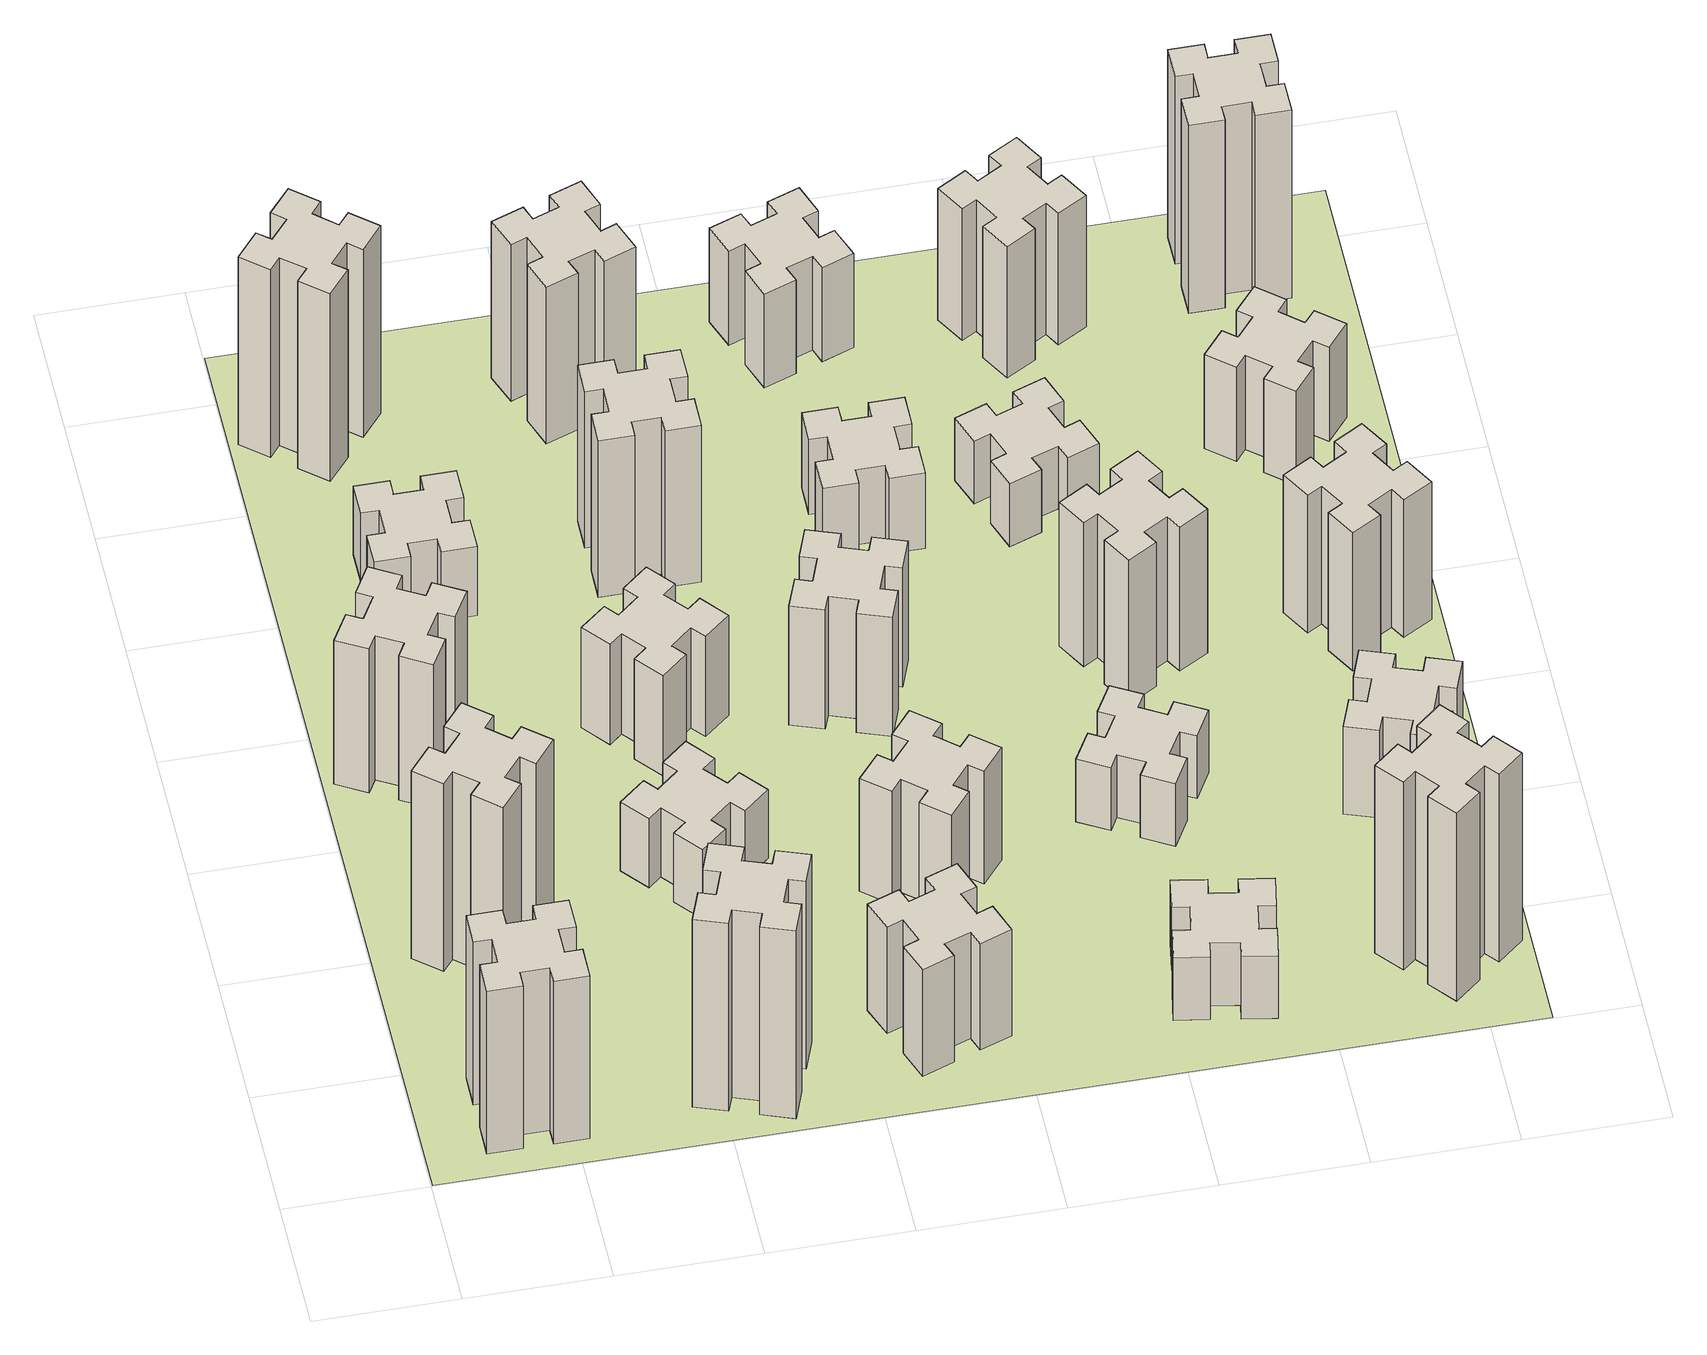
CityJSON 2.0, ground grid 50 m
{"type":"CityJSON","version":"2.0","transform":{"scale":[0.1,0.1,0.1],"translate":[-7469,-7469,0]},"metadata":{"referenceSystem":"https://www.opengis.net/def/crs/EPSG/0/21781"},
"CityObjects":{
"building1":{"type":"Building","attributes":{"class":"1000","function":"1000","usage":"1000","yearOfConstruction":2016,"roofType":"1000","measuredHeight":78,"storeysAboveGround":30,"storeysBelowGround":0},"geometry":[{"type":"Solid","lod":"1","boundaries":[[[[0,1,2,3,4,5,6,7,8,9,10,11,12,13,14,15,16,17,18,19]],[[17,16,20,21]],[[16,15,22,20]],[[15,14,23,22]],[[14,13,24,23]],[[13,12,25,24]],[[12,11,26,25]],[[11,10,27,26]],[[10,9,28,27]],[[9,8,29,28]],[[8,7,30,29]],[[7,6,31,30]],[[6,5,32,31]],[[5,4,33,32]],[[4,3,34,33]],[[3,2,35,34]],[[2,1,36,35]],[[1,0,37,36]],[[0,19,38,37]],[[19,18,39,38]],[[18,17,21,39]],[[24,25,26,27,28,29,30,31,32,33,34,35,36,37,38,39,21,20,22,23]]]]}]},
"building2":{"type":"Building","attributes":{"class":"1000","function":"1000","usage":"1000","yearOfConstruction":2016,"roofType":"1000","measuredHeight":90,"storeysAboveGround":30,"storeysBelowGround":0},"geometry":[{"type":"Solid","lod":"1","boundaries":[[[[40,41,42,43,44,45,46,47,48,49,50,51,52,53,54,55,56,57,58,59]],[[57,56,60,61]],[[56,55,62,60]],[[55,54,63,62]],[[54,53,64,63]],[[53,52,65,64]],[[52,51,66,65]],[[51,50,67,66]],[[50,49,68,67]],[[49,48,69,68]],[[48,47,70,69]],[[47,46,71,70]],[[46,45,72,71]],[[45,44,73,72]],[[44,43,74,73]],[[43,42,75,74]],[[42,41,76,75]],[[41,40,77,76]],[[40,59,78,77]],[[59,58,79,78]],[[58,57,61,79]],[[64,65,66,67,68,69,70,71,72,73,74,75,76,77,78,79,61,60,62,63]]]]}]},
"building3":{"type":"Building","attributes":{"class":"1000","function":"1000","usage":"1000","yearOfConstruction":2016,"roofType":"1000","measuredHeight":69,"storeysAboveGround":30,"storeysBelowGround":0},"geometry":[{"type":"Solid","lod":"1","boundaries":[[[[80,81,82,83,84,85,86,87,88,89,90,91,92,93,94,95,96,97,98,99]],[[97,96,100,101]],[[96,95,102,100]],[[95,94,103,102]],[[94,93,104,103]],[[93,92,105,104]],[[92,91,106,105]],[[91,90,107,106]],[[90,89,108,107]],[[89,88,109,108]],[[88,87,110,109]],[[87,86,111,110]],[[86,85,112,111]],[[85,84,113,112]],[[84,83,114,113]],[[83,82,115,114]],[[82,81,116,115]],[[81,80,117,116]],[[80,99,118,117]],[[99,98,119,118]],[[98,97,101,119]],[[104,105,106,107,108,109,110,111,112,113,114,115,116,117,118,119,101,100,102,103]]]]}]},
"building4":{"type":"Building","attributes":{"class":"1000","function":"1000","usage":"1000","yearOfConstruction":2016,"roofType":"1000","measuredHeight":90,"storeysAboveGround":30,"storeysBelowGround":0},"geometry":[{"type":"Solid","lod":"1","boundaries":[[[[120,121,122,123,124,125,126,127,128,129,130,131,132,133,134,135,136,137,138,139]],[[137,136,140,141]],[[136,135,142,140]],[[135,134,143,142]],[[134,133,144,143]],[[133,132,145,144]],[[132,131,146,145]],[[131,130,147,146]],[[130,129,148,147]],[[129,128,149,148]],[[128,127,150,149]],[[127,126,151,150]],[[126,125,152,151]],[[125,124,153,152]],[[124,123,154,153]],[[123,122,155,154]],[[122,121,156,155]],[[121,120,157,156]],[[120,139,158,157]],[[139,138,159,158]],[[138,137,141,159]],[[144,145,146,147,148,149,150,151,152,153,154,155,156,157,158,159,141,140,142,143]]]]}]},
"building5":{"type":"Building","attributes":{"class":"1000","function":"1000","usage":"1000","yearOfConstruction":2016,"roofType":"1000","measuredHeight":33,"storeysAboveGround":30,"storeysBelowGround":0},"geometry":[{"type":"Solid","lod":"1","boundaries":[[[[160,161,162,163,164,165,166,167,168,169,170,171,172,173,174,175,176,177,178,179]],[[177,176,180,181]],[[176,175,182,180]],[[175,174,183,182]],[[174,173,184,183]],[[173,172,185,184]],[[172,171,186,185]],[[171,170,187,186]],[[170,169,188,187]],[[169,168,189,188]],[[168,167,190,189]],[[167,166,191,190]],[[166,165,192,191]],[[165,164,193,192]],[[164,163,194,193]],[[163,162,195,194]],[[162,161,196,195]],[[161,160,197,196]],[[160,179,198,197]],[[179,178,199,198]],[[178,177,181,199]],[[184,185,186,187,188,189,190,191,192,193,194,195,196,197,198,199,181,180,182,183]]]]}]},
"building6":{"type":"Building","attributes":{"class":"1000","function":"1000","usage":"1000","yearOfConstruction":2016,"roofType":"1000","measuredHeight":90,"storeysAboveGround":30,"storeysBelowGround":0},"geometry":[{"type":"Solid","lod":"1","boundaries":[[[[200,201,202,203,204,205,206,207,208,209,210,211,212,213,214,215,216,217,218,219]],[[217,216,220,221]],[[216,215,222,220]],[[215,214,223,222]],[[214,213,224,223]],[[213,212,225,224]],[[212,211,226,225]],[[211,210,227,226]],[[210,209,228,227]],[[209,208,229,228]],[[208,207,230,229]],[[207,206,231,230]],[[206,205,232,231]],[[205,204,233,232]],[[204,203,234,233]],[[203,202,235,234]],[[202,201,236,235]],[[201,200,237,236]],[[200,219,238,237]],[[219,218,239,238]],[[218,217,221,239]],[[224,225,226,227,228,229,230,231,232,233,234,235,236,237,238,239,221,220,222,223]]]]}]},
"building7":{"type":"Building","attributes":{"class":"1000","function":"1000","usage":"1000","yearOfConstruction":2016,"roofType":"1000","measuredHeight":33,"storeysAboveGround":30,"storeysBelowGround":0},"geometry":[{"type":"Solid","lod":"1","boundaries":[[[[240,241,242,243,244,245,246,247,248,249,250,251,252,253,254,255,256,257,258,259]],[[257,256,260,261]],[[256,255,262,260]],[[255,254,263,262]],[[254,253,264,263]],[[253,252,265,264]],[[252,251,266,265]],[[251,250,267,266]],[[250,249,268,267]],[[249,248,269,268]],[[248,247,270,269]],[[247,246,271,270]],[[246,245,272,271]],[[245,244,273,272]],[[244,243,274,273]],[[243,242,275,274]],[[242,241,276,275]],[[241,240,277,276]],[[240,259,278,277]],[[259,258,279,278]],[[258,257,261,279]],[[264,265,266,267,268,269,270,271,272,273,274,275,276,277,278,279,261,260,262,263]]]]}]},
"building8":{"type":"Building","attributes":{"class":"1000","function":"1000","usage":"1000","yearOfConstruction":2016,"roofType":"1000","measuredHeight":48,"storeysAboveGround":30,"storeysBelowGround":0},"geometry":[{"type":"Solid","lod":"1","boundaries":[[[[280,281,282,283,284,285,286,287,288,289,290,291,292,293,294,295,296,297,298,299]],[[297,296,300,301]],[[296,295,302,300]],[[295,294,303,302]],[[294,293,304,303]],[[293,292,305,304]],[[292,291,306,305]],[[291,290,307,306]],[[290,289,308,307]],[[289,288,309,308]],[[288,287,310,309]],[[287,286,311,310]],[[286,285,312,311]],[[285,284,313,312]],[[284,283,314,313]],[[283,282,315,314]],[[282,281,316,315]],[[281,280,317,316]],[[280,299,318,317]],[[299,298,319,318]],[[298,297,301,319]],[[304,305,306,307,308,309,310,311,312,313,314,315,316,317,318,319,301,300,302,303]]]]}]},
"building9":{"type":"Building","attributes":{"class":"1000","function":"1000","usage":"1000","yearOfConstruction":2016,"roofType":"1000","measuredHeight":51,"storeysAboveGround":30,"storeysBelowGround":0},"geometry":[{"type":"Solid","lod":"1","boundaries":[[[[320,321,322,323,324,325,326,327,328,329,330,331,332,333,334,335,336,337,338,339]],[[337,336,340,341]],[[336,335,342,340]],[[335,334,343,342]],[[334,333,344,343]],[[333,332,345,344]],[[332,331,346,345]],[[331,330,347,346]],[[330,329,348,347]],[[329,328,349,348]],[[328,327,350,349]],[[327,326,351,350]],[[326,325,352,351]],[[325,324,353,352]],[[324,323,354,353]],[[323,322,355,354]],[[322,321,356,355]],[[321,320,357,356]],[[320,339,358,357]],[[339,338,359,358]],[[338,337,341,359]],[[344,345,346,347,348,349,350,351,352,353,354,355,356,357,358,359,341,340,342,343]]]]}]},
"building10":{"type":"Building","attributes":{"class":"1000","function":"1000","usage":"1000","yearOfConstruction":2016,"roofType":"1000","measuredHeight":75,"storeysAboveGround":30,"storeysBelowGround":0},"geometry":[{"type":"Solid","lod":"1","boundaries":[[[[360,361,362,363,364,365,366,367,368,369,370,371,372,373,374,375,376,377,378,379]],[[377,376,380,381]],[[376,375,382,380]],[[375,374,383,382]],[[374,373,384,383]],[[373,372,385,384]],[[372,371,386,385]],[[371,370,387,386]],[[370,369,388,387]],[[369,368,389,388]],[[368,367,390,389]],[[367,366,391,390]],[[366,365,392,391]],[[365,364,393,392]],[[364,363,394,393]],[[363,362,395,394]],[[362,361,396,395]],[[361,360,397,396]],[[360,379,398,397]],[[379,378,399,398]],[[378,377,381,399]],[[384,385,386,387,388,389,390,391,392,393,394,395,396,397,398,399,381,380,382,383]]]]}]},
"building11":{"type":"Building","attributes":{"class":"1000","function":"1000","usage":"1000","yearOfConstruction":2016,"roofType":"1000","measuredHeight":75,"storeysAboveGround":30,"storeysBelowGround":0},"geometry":[{"type":"Solid","lod":"1","boundaries":[[[[400,401,402,403,404,405,406,407,408,409,410,411,412,413,414,415,416,417,418,419]],[[417,416,420,421]],[[416,415,422,420]],[[415,414,423,422]],[[414,413,424,423]],[[413,412,425,424]],[[412,411,426,425]],[[411,410,427,426]],[[410,409,428,427]],[[409,408,429,428]],[[408,407,430,429]],[[407,406,431,430]],[[406,405,432,431]],[[405,404,433,432]],[[404,403,434,433]],[[403,402,435,434]],[[402,401,436,435]],[[401,400,437,436]],[[400,419,438,437]],[[419,418,439,438]],[[418,417,421,439]],[[424,425,426,427,428,429,430,431,432,433,434,435,436,437,438,439,421,420,422,423]]]]}]},
"building12":{"type":"Building","attributes":{"class":"1000","function":"1000","usage":"1000","yearOfConstruction":2016,"roofType":"1000","measuredHeight":54,"storeysAboveGround":30,"storeysBelowGround":0},"geometry":[{"type":"Solid","lod":"1","boundaries":[[[[440,441,442,443,444,445,446,447,448,449,450,451,452,453,454,455,456,457,458,459]],[[457,456,460,461]],[[456,455,462,460]],[[455,454,463,462]],[[454,453,464,463]],[[453,452,465,464]],[[452,451,466,465]],[[451,450,467,466]],[[450,449,468,467]],[[449,448,469,468]],[[448,447,470,469]],[[447,446,471,470]],[[446,445,472,471]],[[445,444,473,472]],[[444,443,474,473]],[[443,442,475,474]],[[442,441,476,475]],[[441,440,477,476]],[[440,459,478,477]],[[459,458,479,478]],[[458,457,461,479]],[[464,465,466,467,468,469,470,471,472,473,474,475,476,477,478,479,461,460,462,463]]]]}]},
"building13":{"type":"Building","attributes":{"class":"1000","function":"1000","usage":"1000","yearOfConstruction":2016,"roofType":"1000","measuredHeight":57,"storeysAboveGround":30,"storeysBelowGround":0},"geometry":[{"type":"Solid","lod":"1","boundaries":[[[[480,481,482,483,484,485,486,487,488,489,490,491,492,493,494,495,496,497,498,499]],[[497,496,500,501]],[[496,495,502,500]],[[495,494,503,502]],[[494,493,504,503]],[[493,492,505,504]],[[492,491,506,505]],[[491,490,507,506]],[[490,489,508,507]],[[489,488,509,508]],[[488,487,510,509]],[[487,486,511,510]],[[486,485,512,511]],[[485,484,513,512]],[[484,483,514,513]],[[483,482,515,514]],[[482,481,516,515]],[[481,480,517,516]],[[480,499,518,517]],[[499,498,519,518]],[[498,497,501,519]],[[504,505,506,507,508,509,510,511,512,513,514,515,516,517,518,519,501,500,502,503]]]]}]},
"building14":{"type":"Building","attributes":{"class":"1000","function":"1000","usage":"1000","yearOfConstruction":2016,"roofType":"1000","measuredHeight":36,"storeysAboveGround":30,"storeysBelowGround":0},"geometry":[{"type":"Solid","lod":"1","boundaries":[[[[520,521,522,523,524,525,526,527,528,529,530,531,532,533,534,535,536,537,538,539]],[[537,536,540,541]],[[536,535,542,540]],[[535,534,543,542]],[[534,533,544,543]],[[533,532,545,544]],[[532,531,546,545]],[[531,530,547,546]],[[530,529,548,547]],[[529,528,549,548]],[[528,527,550,549]],[[527,526,551,550]],[[526,525,552,551]],[[525,524,553,552]],[[524,523,554,553]],[[523,522,555,554]],[[522,521,556,555]],[[521,520,557,556]],[[520,539,558,557]],[[539,538,559,558]],[[538,537,541,559]],[[544,545,546,547,548,549,550,551,552,553,554,555,556,557,558,559,541,540,542,543]]]]}]},
"building15":{"type":"Building","attributes":{"class":"1000","function":"1000","usage":"1000","yearOfConstruction":2016,"roofType":"1000","measuredHeight":30,"storeysAboveGround":30,"storeysBelowGround":0},"geometry":[{"type":"Solid","lod":"1","boundaries":[[[[560,561,562,563,564,565,566,567,568,569,570,571,572,573,574,575,576,577,578,579]],[[577,576,580,581]],[[576,575,582,580]],[[575,574,583,582]],[[574,573,584,583]],[[573,572,585,584]],[[572,571,586,585]],[[571,570,587,586]],[[570,569,588,587]],[[569,568,589,588]],[[568,567,590,589]],[[567,566,591,590]],[[566,565,592,591]],[[565,564,593,592]],[[564,563,594,593]],[[563,562,595,594]],[[562,561,596,595]],[[561,560,597,596]],[[560,579,598,597]],[[579,578,599,598]],[[578,577,581,599]],[[584,585,586,587,588,589,590,591,592,593,594,595,596,597,598,599,581,580,582,583]]]]}]},
"building16":{"type":"Building","attributes":{"class":"1000","function":"1000","usage":"1000","yearOfConstruction":2016,"roofType":"1000","measuredHeight":45,"storeysAboveGround":30,"storeysBelowGround":0},"geometry":[{"type":"Solid","lod":"1","boundaries":[[[[600,601,602,603,604,605,606,607,608,609,610,611,612,613,614,615,616,617,618,619]],[[617,616,620,621]],[[616,615,622,620]],[[615,614,623,622]],[[614,613,624,623]],[[613,612,625,624]],[[612,611,626,625]],[[611,610,627,626]],[[610,609,628,627]],[[609,608,629,628]],[[608,607,630,629]],[[607,606,631,630]],[[606,605,632,631]],[[605,604,633,632]],[[604,603,634,633]],[[603,602,635,634]],[[602,601,636,635]],[[601,600,637,636]],[[600,619,638,637]],[[619,618,639,638]],[[618,617,621,639]],[[624,625,626,627,628,629,630,631,632,633,634,635,636,637,638,639,621,620,622,623]]]]}]},
"building17":{"type":"Building","attributes":{"class":"1000","function":"1000","usage":"1000","yearOfConstruction":2016,"roofType":"1000","measuredHeight":30,"storeysAboveGround":30,"storeysBelowGround":0},"geometry":[{"type":"Solid","lod":"1","boundaries":[[[[640,641,642,643,644,645,646,647,648,649,650,651,652,653,654,655,656,657,658,659]],[[657,656,660,661]],[[656,655,662,660]],[[655,654,663,662]],[[654,653,664,663]],[[653,652,665,664]],[[652,651,666,665]],[[651,650,667,666]],[[650,649,668,667]],[[649,648,669,668]],[[648,647,670,669]],[[647,646,671,670]],[[646,645,672,671]],[[645,644,673,672]],[[644,643,674,673]],[[643,642,675,674]],[[642,641,676,675]],[[641,640,677,676]],[[640,659,678,677]],[[659,658,679,678]],[[658,657,661,679]],[[664,665,666,667,668,669,670,671,672,673,674,675,676,677,678,679,661,660,662,663]]]]}]},
"building18":{"type":"Building","attributes":{"class":"1000","function":"1000","usage":"1000","yearOfConstruction":2016,"roofType":"1000","measuredHeight":69,"storeysAboveGround":30,"storeysBelowGround":0},"geometry":[{"type":"Solid","lod":"1","boundaries":[[[[680,681,682,683,684,685,686,687,688,689,690,691,692,693,694,695,696,697,698,699]],[[697,696,700,701]],[[696,695,702,700]],[[695,694,703,702]],[[694,693,704,703]],[[693,692,705,704]],[[692,691,706,705]],[[691,690,707,706]],[[690,689,708,707]],[[689,688,709,708]],[[688,687,710,709]],[[687,686,711,710]],[[686,685,712,711]],[[685,684,713,712]],[[684,683,714,713]],[[683,682,715,714]],[[682,681,716,715]],[[681,680,717,716]],[[680,699,718,717]],[[699,698,719,718]],[[698,697,701,719]],[[704,705,706,707,708,709,710,711,712,713,714,715,716,717,718,719,701,700,702,703]]]]}]},
"building19":{"type":"Building","attributes":{"class":"1000","function":"1000","usage":"1000","yearOfConstruction":2016,"roofType":"1000","measuredHeight":30,"storeysAboveGround":30,"storeysBelowGround":0},"geometry":[{"type":"Solid","lod":"1","boundaries":[[[[720,721,722,723,724,725,726,727,728,729,730,731,732,733,734,735,736,737,738,739]],[[737,736,740,741]],[[736,735,742,740]],[[735,734,743,742]],[[734,733,744,743]],[[733,732,745,744]],[[732,731,746,745]],[[731,730,747,746]],[[730,729,748,747]],[[729,728,749,748]],[[728,727,750,749]],[[727,726,751,750]],[[726,725,752,751]],[[725,724,753,752]],[[724,723,754,753]],[[723,722,755,754]],[[722,721,756,755]],[[721,720,757,756]],[[720,739,758,757]],[[739,738,759,758]],[[738,737,741,759]],[[744,745,746,747,748,749,750,751,752,753,754,755,756,757,758,759,741,740,742,743]]]]}]},
"building20":{"type":"Building","attributes":{"class":"1000","function":"1000","usage":"1000","yearOfConstruction":2016,"roofType":"1000","measuredHeight":90,"storeysAboveGround":30,"storeysBelowGround":0},"geometry":[{"type":"Solid","lod":"1","boundaries":[[[[760,761,762,763,764,765,766,767,768,769,770,771,772,773,774,775,776,777,778,779]],[[777,776,780,781]],[[776,775,782,780]],[[775,774,783,782]],[[774,773,784,783]],[[773,772,785,784]],[[772,771,786,785]],[[771,770,787,786]],[[770,769,788,787]],[[769,768,789,788]],[[768,767,790,789]],[[767,766,791,790]],[[766,765,792,791]],[[765,764,793,792]],[[764,763,794,793]],[[763,762,795,794]],[[762,761,796,795]],[[761,760,797,796]],[[760,779,798,797]],[[779,778,799,798]],[[778,777,781,799]],[[784,785,786,787,788,789,790,791,792,793,794,795,796,797,798,799,781,780,782,783]]]]}]},
"building21":{"type":"Building","attributes":{"class":"1000","function":"1000","usage":"1000","yearOfConstruction":2016,"roofType":"1000","measuredHeight":63,"storeysAboveGround":30,"storeysBelowGround":0},"geometry":[{"type":"Solid","lod":"1","boundaries":[[[[800,801,802,803,804,805,806,807,808,809,810,811,812,813,814,815,816,817,818,819]],[[817,816,820,821]],[[816,815,822,820]],[[815,814,823,822]],[[814,813,824,823]],[[813,812,825,824]],[[812,811,826,825]],[[811,810,827,826]],[[810,809,828,827]],[[809,808,829,828]],[[808,807,830,829]],[[807,806,831,830]],[[806,805,832,831]],[[805,804,833,832]],[[804,803,834,833]],[[803,802,835,834]],[[802,801,836,835]],[[801,800,837,836]],[[800,819,838,837]],[[819,818,839,838]],[[818,817,821,839]],[[824,825,826,827,828,829,830,831,832,833,834,835,836,837,838,839,821,820,822,823]]]]}]},
"building22":{"type":"Building","attributes":{"class":"1000","function":"1000","usage":"1000","yearOfConstruction":2016,"roofType":"1000","measuredHeight":42,"storeysAboveGround":30,"storeysBelowGround":0},"geometry":[{"type":"Solid","lod":"1","boundaries":[[[[840,841,842,843,844,845,846,847,848,849,850,851,852,853,854,855,856,857,858,859]],[[857,856,860,861]],[[856,855,862,860]],[[855,854,863,862]],[[854,853,864,863]],[[853,852,865,864]],[[852,851,866,865]],[[851,850,867,866]],[[850,849,868,867]],[[849,848,869,868]],[[848,847,870,869]],[[847,846,871,870]],[[846,845,872,871]],[[845,844,873,872]],[[844,843,874,873]],[[843,842,875,874]],[[842,841,876,875]],[[841,840,877,876]],[[840,859,878,877]],[[859,858,879,878]],[[858,857,861,879]],[[864,865,866,867,868,869,870,871,872,873,874,875,876,877,878,879,861,860,862,863]]]]}]},
"building23":{"type":"Building","attributes":{"class":"1000","function":"1000","usage":"1000","yearOfConstruction":2016,"roofType":"1000","measuredHeight":66,"storeysAboveGround":30,"storeysBelowGround":0},"geometry":[{"type":"Solid","lod":"1","boundaries":[[[[880,881,882,883,884,885,886,887,888,889,890,891,892,893,894,895,896,897,898,899]],[[897,896,900,901]],[[896,895,902,900]],[[895,894,903,902]],[[894,893,904,903]],[[893,892,905,904]],[[892,891,906,905]],[[891,890,907,906]],[[890,889,908,907]],[[889,888,909,908]],[[888,887,910,909]],[[887,886,911,910]],[[886,885,912,911]],[[885,884,913,912]],[[884,883,914,913]],[[883,882,915,914]],[[882,881,916,915]],[[881,880,917,916]],[[880,899,918,917]],[[899,898,919,918]],[[898,897,901,919]],[[904,905,906,907,908,909,910,911,912,913,914,915,916,917,918,919,901,900,902,903]]]]}]},
"building24":{"type":"Building","attributes":{"class":"1000","function":"1000","usage":"1000","yearOfConstruction":2016,"roofType":"1000","measuredHeight":45,"storeysAboveGround":30,"storeysBelowGround":0},"geometry":[{"type":"Solid","lod":"1","boundaries":[[[[920,921,922,923,924,925,926,927,928,929,930,931,932,933,934,935,936,937,938,939]],[[937,936,940,941]],[[936,935,942,940]],[[935,934,943,942]],[[934,933,944,943]],[[933,932,945,944]],[[932,931,946,945]],[[931,930,947,946]],[[930,929,948,947]],[[929,928,949,948]],[[928,927,950,949]],[[927,926,951,950]],[[926,925,952,951]],[[925,924,953,952]],[[924,923,954,953]],[[923,922,955,954]],[[922,921,956,955]],[[921,920,957,956]],[[920,939,958,957]],[[939,938,959,958]],[[938,937,941,959]],[[944,945,946,947,948,949,950,951,952,953,954,955,956,957,958,959,941,940,942,943]]]]}]},
"building25":{"type":"Building","attributes":{"class":"1000","function":"1000","usage":"1000","yearOfConstruction":2016,"roofType":"1000","measuredHeight":90,"storeysAboveGround":30,"storeysBelowGround":0},"geometry":[{"type":"Solid","lod":"1","boundaries":[[[[960,961,962,963,964,965,966,967,968,969,970,971,972,973,974,975,976,977,978,979]],[[977,976,980,981]],[[976,975,982,980]],[[975,974,983,982]],[[974,973,984,983]],[[973,972,985,984]],[[972,971,986,985]],[[971,970,987,986]],[[970,969,988,987]],[[969,968,989,988]],[[968,967,990,989]],[[967,966,991,990]],[[966,965,992,991]],[[965,964,993,992]],[[964,963,994,993]],[[963,962,995,994]],[[962,961,996,995]],[[961,960,997,996]],[[960,979,998,997]],[[979,978,999,998]],[[978,977,981,999]],[[984,985,986,987,988,989,990,991,992,993,994,995,996,997,998,999,981,980,982,983]]]]}]},
"landuse1":{"type":"LandUse","attributes":{"name":"plot1","function":"1010"},"geometry":[{"type":"MultiSurface","lod":"1","boundaries":[[[1000,1001,1002,1003]]]}]}
},
"vertices":[
[265,325,0],[265,225,0],[205,225,0],[205,105,0],[325,105,0],[325,165,0],[425,165,0],[425,105,0],[545,105,0],[545,225,0],[485,225,0],[485,325,0],[545,325,0],[545,445,0],[425,445,0],[425,385,0],[325,385,0],[325,445,0],[205,445,0],[205,325,0],[325,385,780],[325,445,780],[425,385,780],[425,445,780],[545,445,780],[545,325,780],[485,325,780],[485,225,780],[545,225,780],[545,105,780],[425,105,780],[425,165,780],[325,165,780],[325,105,780],[205,105,780],[205,225,780],[265,225,780],[265,325,780],[205,325,780],[205,445,780],
[484,1067,0],[408,1132,0],[446,1178,0],[354,1255,0],[277,1163,0],[323,1124,0],[259,1048,0],[213,1086,0],[136,994,0],[228,917,0],[266,963,0],[343,899,0],[304,853,0],[396,776,0],[473,868,0],[427,906,0],[492,983,0],[538,944,0],[615,1036,0],[523,1113,0],[492,983,900],[538,944,900],[427,906,900],[473,868,900],[396,776,900],[304,853,900],[343,899,900],[266,963,900],[228,917,900],[136,994,900],[213,1086,900],[259,1048,900],[323,1124,900],[277,1163,900],[354,1255,900],[446,1178,900],[408,1132,900],[484,1067,900],[523,1113,900],[615,1036,900],
[374,1926,0],[287,1976,0],[317,2028,0],[213,2088,0],[153,1984,0],[205,1954,0],[155,1867,0],[103,1897,0],[43,1793,0],[147,1733,0],[177,1785,0],[264,1735,0],[234,1683,0],[338,1623,0],[398,1727,0],[346,1757,0],[396,1844,0],[448,1814,0],[508,1918,0],[404,1978,0],[396,1844,690],[448,1814,690],[346,1757,690],[398,1727,690],[338,1623,690],[234,1683,690],[264,1735,690],[177,1785,690],[147,1733,690],[43,1793,690],[103,1897,690],[155,1867,690],[205,1954,690],[153,1984,690],[213,2088,690],[317,2028,690],[287,1976,690],[374,1926,690],[404,1978,690],[508,1918,690],
[1029,360,0],[995,266,0],[939,287,0],[897,174,0],[1010,133,0],[1031,189,0],[1125,155,0],[1104,99,0],[1217,57,0],[1258,170,0],[1202,191,0],[1236,285,0],[1292,264,0],[1333,377,0],[1220,418,0],[1200,362,0],[1106,396,0],[1127,452,0],[1014,493,0],[973,380,0],[1106,396,900],[1127,452,900],[1200,362,900],[1220,418,900],[1333,377,900],[1292,264,900],[1236,285,900],[1202,191,900],[1258,170,900],[1217,57,900],[1104,99,900],[1125,155,900],[1031,189,900],[1010,133,900],[897,174,900],[939,287,900],[995,266,900],[1029,360,900],[973,380,900],[1014,493,900],
[425,2485,0],[525,2485,0],[525,2425,0],[645,2425,0],[645,2545,0],[585,2545,0],[585,2645,0],[645,2645,0],[645,2765,0],[525,2765,0],[525,2705,0],[425,2705,0],[425,2765,0],[305,2765,0],[305,2645,0],[365,2645,0],[365,2545,0],[305,2545,0],[305,2425,0],[425,2425,0],[365,2545,330],[305,2545,330],[365,2645,330],[305,2645,330],[305,2765,330],[425,2765,330],[425,2705,330],[525,2705,330],[525,2765,330],[645,2765,330],[645,2645,330],[585,2645,330],[585,2545,330],[645,2545,330],[645,2425,330],[525,2425,330],[525,2485,330],[425,2485,330],[425,2425,330],[305,2425,330],
[384,3387,0],[308,3452,0],[346,3498,0],[254,3575,0],[177,3483,0],[223,3444,0],[159,3368,0],[113,3406,0],[36,3314,0],[128,3237,0],[166,3283,0],[243,3219,0],[204,3173,0],[296,3096,0],[373,3188,0],[327,3226,0],[392,3303,0],[438,3264,0],[515,3356,0],[423,3433,0],[392,3303,900],[438,3264,900],[327,3226,900],[373,3188,900],[296,3096,900],[204,3173,900],[243,3219,900],[166,3283,900],[128,3237,900],[36,3314,900],[113,3406,900],[159,3368,900],[223,3444,900],[177,3483,900],[254,3575,900],[346,3498,900],[308,3452,900],[384,3387,900],[423,3433,900],[515,3356,900],
[1083,1332,0],[1006,1267,0],[968,1313,0],[876,1236,0],[953,1144,0],[999,1183,0],[1063,1106,0],[1017,1068,0],[1094,976,0],[1186,1053,0],[1148,1099,0],[1224,1163,0],[1263,1117,0],[1355,1194,0],[1278,1286,0],[1232,1248,0],[1167,1324,0],[1213,1363,0],[1136,1455,0],[1044,1378,0],[1167,1324,330],[1213,1363,330],[1232,1248,330],[1278,1286,330],[1355,1194,330],[1263,1117,330],[1224,1163,330],[1148,1099,330],[1186,1053,330],[1094,976,330],[1017,1068,330],[1063,1106,330],[999,1183,330],[953,1144,330],[876,1236,330],[968,1313,330],[1006,1267,330],[1083,1332,330],[1044,1378,330],[1136,1455,330],
[1083,1972,0],[1006,1907,0],[968,1953,0],[876,1876,0],[953,1784,0],[999,1823,0],[1063,1746,0],[1017,1708,0],[1094,1616,0],[1186,1693,0],[1148,1739,0],[1224,1803,0],[1263,1757,0],[1355,1834,0],[1278,1926,0],[1232,1888,0],[1167,1964,0],[1213,2003,0],[1136,2095,0],[1044,2018,0],[1167,1964,480],[1213,2003,480],[1232,1888,480],[1278,1926,480],[1355,1834,480],[1263,1757,480],[1224,1803,480],[1148,1739,480],[1186,1693,480],[1094,1616,480],[1017,1708,480],[1063,1746,480],[999,1823,480],[953,1784,480],[876,1876,480],[968,1953,480],[1006,1907,480],[1083,1972,480],[1044,2018,480],[1136,2095,480],
[1765,496,0],[1671,462,0],[1650,518,0],[1537,477,0],[1579,364,0],[1635,385,0],[1669,291,0],[1613,270,0],[1654,157,0],[1767,199,0],[1746,255,0],[1840,289,0],[1860,233,0],[1973,274,0],[1932,387,0],[1876,366,0],[1842,460,0],[1898,480,0],[1857,593,0],[1744,552,0],[1842,460,510],[1898,480,510],[1876,366,510],[1932,387,510],[1973,274,510],[1860,233,510],[1840,289,510],[1746,255,510],[1767,199,510],[1654,157,510],[1613,270,510],[1669,291,510],[1635,385,510],[1579,364,510],[1537,477,510],[1650,518,510],[1671,462,510],[1765,496,510],[1744,552,510],[1857,593,510],
[1325,2545,0],[1325,2645,0],[1385,2645,0],[1385,2765,0],[1265,2765,0],[1265,2705,0],[1165,2705,0],[1165,2765,0],[1045,2765,0],[1045,2645,0],[1105,2645,0],[1105,2545,0],[1045,2545,0],[1045,2425,0],[1165,2425,0],[1165,2485,0],[1265,2485,0],[1265,2425,0],[1385,2425,0],[1385,2545,0],[1265,2485,750],[1265,2425,750],[1165,2485,750],[1165,2425,750],[1045,2425,750],[1045,2545,750],[1105,2545,750],[1105,2645,750],[1045,2645,750],[1045,2765,750],[1165,2765,750],[1165,2705,750],[1265,2705,750],[1265,2765,750],[1385,2765,750],[1385,2645,750],[1325,2645,750],[1325,2545,750],[1385,2545,750],[1385,2425,750],
[1125,3456,0],[1031,3422,0],[1010,3478,0],[897,3437,0],[939,3324,0],[995,3345,0],[1029,3251,0],[973,3230,0],[1014,3117,0],[1127,3159,0],[1106,3215,0],[1200,3249,0],[1220,3193,0],[1333,3234,0],[1292,3347,0],[1236,3326,0],[1202,3420,0],[1258,3440,0],[1217,3553,0],[1104,3512,0],[1202,3420,750],[1258,3440,750],[1236,3326,750],[1292,3347,750],[1333,3234,750],[1220,3193,750],[1200,3249,750],[1106,3215,750],[1127,3159,750],[1014,3117,750],[973,3230,750],[1029,3251,750],[995,3345,750],[939,3324,750],[897,3437,750],[1010,3478,750],[1031,3422,750],[1125,3456,750],[1104,3512,750],[1217,3553,750],
[1803,1124,0],[1739,1048,0],[1693,1086,0],[1616,994,0],[1708,917,0],[1746,963,0],[1823,899,0],[1784,853,0],[1876,776,0],[1953,868,0],[1907,906,0],[1972,983,0],[2018,944,0],[2095,1036,0],[2003,1113,0],[1964,1067,0],[1888,1132,0],[1926,1178,0],[1834,1255,0],[1757,1163,0],[1888,1132,540],[1926,1178,540],[1964,1067,540],[2003,1113,540],[2095,1036,540],[2018,944,540],[1972,983,540],[1907,906,540],[1953,868,540],[1876,776,540],[1784,853,540],[1823,899,540],[1746,963,540],[1708,917,540],[1616,994,540],[1693,1086,540],[1739,1048,540],[1803,1124,540],[1757,1163,540],[1834,1255,540],
[1842,1771,0],[1876,1865,0],[1932,1844,0],[1973,1957,0],[1860,1998,0],[1840,1942,0],[1746,1976,0],[1767,2032,0],[1654,2073,0],[1613,1960,0],[1669,1940,0],[1635,1846,0],[1579,1867,0],[1537,1754,0],[1650,1713,0],[1671,1769,0],[1765,1735,0],[1744,1679,0],[1857,1637,0],[1898,1750,0],[1765,1735,570],[1744,1679,570],[1671,1769,570],[1650,1713,570],[1537,1754,570],[1579,1867,570],[1635,1846,570],[1669,1940,570],[1613,1960,570],[1654,2073,570],[1767,2032,570],[1746,1976,570],[1840,1942,570],[1860,1998,570],[1973,1957,570],[1932,1844,570],[1876,1865,570],[1842,1771,570],[1898,1750,570],[1857,1637,570],
[1845,2645,0],[1845,2545,0],[1785,2545,0],[1785,2425,0],[1905,2425,0],[1905,2485,0],[2005,2485,0],[2005,2425,0],[2125,2425,0],[2125,2545,0],[2065,2545,0],[2065,2645,0],[2125,2645,0],[2125,2765,0],[2005,2765,0],[2005,2705,0],[1905,2705,0],[1905,2765,0],[1785,2765,0],[1785,2645,0],[1905,2705,360],[1905,2765,360],[2005,2705,360],[2005,2765,360],[2125,2765,360],[2125,2645,360],[2065,2645,360],[2065,2545,360],[2125,2545,360],[2125,2425,360],[2005,2425,360],[2005,2485,360],[1905,2485,360],[1905,2425,360],[1785,2425,360],[1785,2545,360],[1845,2545,360],[1845,2645,360],[1785,2645,360],[1785,2765,360],
[2596,444,0],[2578,345,0],[2519,356,0],[2498,237,0],[2617,217,0],[2627,276,0],[2725,258,0],[2715,199,0],[2833,178,0],[2854,297,0],[2795,307,0],[2812,405,0],[2871,395,0],[2892,513,0],[2774,534,0],[2764,475,0],[2665,492,0],[2676,551,0],[2557,572,0],[2537,454,0],[2665,492,300],[2676,551,300],[2764,475,300],[2774,534,300],[2892,513,300],[2871,395,300],[2812,405,300],[2795,307,300],[2854,297,300],[2833,178,300],[2715,199,300],[2725,258,300],[2627,276,300],[2617,217,300],[2498,237,300],[2519,356,300],[2578,345,300],[2596,444,300],[2537,454,300],[2557,572,300],
[1865,3556,0],[1771,3522,0],[1750,3578,0],[1637,3537,0],[1679,3424,0],[1735,3445,0],[1769,3351,0],[1713,3330,0],[1754,3217,0],[1867,3259,0],[1846,3315,0],[1940,3349,0],[1960,3293,0],[2073,3334,0],[2032,3447,0],[1976,3426,0],[1942,3520,0],[1998,3540,0],[1957,3653,0],[1844,3612,0],[1942,3520,450],[1998,3540,450],[1976,3426,450],[2032,3447,450],[2073,3334,450],[1960,3293,450],[1940,3349,450],[1846,3315,450],[1867,3259,450],[1754,3217,450],[1713,3330,450],[1769,3351,450],[1735,3445,450],[1679,3424,450],[1637,3537,450],[1750,3578,450],[1771,3522,450],[1865,3556,450],[1844,3612,450],[1957,3653,450],
[2525,1314,0],[2475,1227,0],[2423,1257,0],[2363,1153,0],[2467,1093,0],[2497,1145,0],[2584,1095,0],[2554,1043,0],[2658,983,0],[2718,1087,0],[2666,1117,0],[2716,1204,0],[2768,1174,0],[2828,1278,0],[2724,1338,0],[2694,1286,0],[2607,1336,0],[2637,1388,0],[2533,1448,0],[2473,1344,0],[2607,1336,300],[2637,1388,300],[2694,1286,300],[2724,1338,300],[2828,1278,300],[2768,1174,300],[2716,1204,300],[2666,1117,300],[2718,1087,300],[2658,983,300],[2554,1043,300],[2584,1095,300],[2497,1145,300],[2467,1093,300],[2363,1153,300],[2423,1257,300],[2475,1227,300],[2525,1314,300],[2473,1344,300],[2533,1448,300],
[2575,1844,0],[2625,1757,0],[2573,1727,0],[2633,1623,0],[2737,1683,0],[2707,1735,0],[2794,1785,0],[2824,1733,0],[2928,1793,0],[2868,1897,0],[2816,1867,0],[2766,1954,0],[2818,1984,0],[2758,2088,0],[2654,2028,0],[2684,1976,0],[2597,1926,0],[2567,1978,0],[2463,1918,0],[2523,1814,0],[2597,1926,690],[2567,1978,690],[2684,1976,690],[2654,2028,690],[2758,2088,690],[2818,1984,690],[2766,1954,690],[2816,1867,690],[2868,1897,690],[2928,1793,690],[2824,1733,690],[2794,1785,690],[2707,1735,690],[2737,1683,690],[2633,1623,690],[2573,1727,690],[2625,1757,690],[2575,1844,690],[2523,1814,690],[2463,1918,690],
[2505,2716,0],[2411,2682,0],[2390,2738,0],[2277,2697,0],[2319,2584,0],[2375,2605,0],[2409,2511,0],[2353,2490,0],[2394,2377,0],[2507,2419,0],[2486,2475,0],[2580,2509,0],[2600,2453,0],[2713,2494,0],[2672,2607,0],[2616,2586,0],[2582,2680,0],[2638,2700,0],[2597,2813,0],[2484,2772,0],[2582,2680,300],[2638,2700,300],[2616,2586,300],[2672,2607,300],[2713,2494,300],[2600,2453,300],[2580,2509,300],[2486,2475,300],[2507,2419,300],[2394,2377,300],[2353,2490,300],[2409,2511,300],[2375,2605,300],[2319,2584,300],[2277,2697,300],[2390,2738,300],[2411,2682,300],[2505,2716,300],[2484,2772,300],[2597,2813,300],
[3468,259,0],[3544,323,0],[3583,277,0],[3675,354,0],[3598,446,0],[3552,408,0],[3487,484,0],[3533,523,0],[3456,615,0],[3364,538,0],[3403,492,0],[3326,427,0],[3288,473,0],[3196,396,0],[3273,304,0],[3319,343,0],[3383,266,0],[3337,228,0],[3414,136,0],[3506,213,0],[3383,266,900],[3337,228,900],[3319,343,900],[3273,304,900],[3196,396,900],[3288,473,900],[3326,427,900],[3403,492,900],[3364,538,900],[3456,615,900],[3533,523,900],[3487,484,900],[3552,408,900],[3598,446,900],[3675,354,900],[3583,277,900],[3544,323,900],[3468,259,900],[3506,213,900],[3414,136,900],
[2716,3347,0],[2666,3434,0],[2718,3464,0],[2658,3568,0],[2554,3508,0],[2584,3456,0],[2497,3406,0],[2467,3458,0],[2363,3398,0],[2423,3294,0],[2475,3324,0],[2525,3237,0],[2473,3207,0],[2533,3103,0],[2637,3163,0],[2607,3215,0],[2694,3265,0],[2724,3213,0],[2828,3273,0],[2768,3377,0],[2694,3265,630],[2724,3213,630],[2607,3215,630],[2637,3163,630],[2533,3103,630],[2473,3207,630],[2525,3237,630],[2475,3324,630],[2423,3294,630],[2363,3398,630],[2467,3458,630],[2497,3406,630],[2584,3456,630],[2554,3508,630],[2658,3568,630],[2718,3464,630],[2666,3434,630],[2716,3347,630],[2768,3377,630],[2828,3273,630],
[3351,1029,0],[3445,995,0],[3424,939,0],[3537,897,0],[3578,1010,0],[3522,1031,0],[3556,1125,0],[3612,1104,0],[3653,1217,0],[3540,1258,0],[3520,1202,0],[3426,1236,0],[3447,1292,0],[3334,1333,0],[3293,1220,0],[3349,1200,0],[3315,1106,0],[3259,1127,0],[3217,1014,0],[3330,973,0],[3315,1106,420],[3259,1127,420],[3349,1200,420],[3293,1220,420],[3334,1333,420],[3447,1292,420],[3426,1236,420],[3520,1202,420],[3540,1258,420],[3653,1217,420],[3612,1104,420],[3556,1125,420],[3522,1031,420],[3578,1010,420],[3537,897,420],[3424,939,420],[3445,995,420],[3351,1029,420],[3330,973,420],[3217,1014,420],
[3556,1867,0],[3506,1954,0],[3558,1984,0],[3498,2088,0],[3394,2028,0],[3424,1976,0],[3337,1926,0],[3307,1978,0],[3203,1918,0],[3263,1814,0],[3315,1844,0],[3365,1757,0],[3313,1727,0],[3373,1623,0],[3477,1683,0],[3447,1735,0],[3534,1785,0],[3564,1733,0],[3668,1793,0],[3608,1897,0],[3534,1785,660],[3564,1733,660],[3447,1735,660],[3477,1683,660],[3373,1623,660],[3313,1727,660],[3365,1757,660],[3315,1844,660],[3263,1814,660],[3203,1918,660],[3307,1978,660],[3337,1926,660],[3424,1976,660],[3394,2028,660],[3498,2088,660],[3558,1984,660],[3506,1954,660],[3556,1867,660],[3608,1897,660],[3668,1793,660],
[3444,2747,0],[3368,2812,0],[3406,2858,0],[3314,2935,0],[3237,2843,0],[3283,2804,0],[3219,2728,0],[3173,2766,0],[3096,2674,0],[3188,2597,0],[3226,2643,0],[3303,2579,0],[3264,2533,0],[3356,2456,0],[3433,2548,0],[3387,2586,0],[3452,2663,0],[3498,2624,0],[3575,2716,0],[3483,2793,0],[3452,2663,450],[3498,2624,450],[3387,2586,450],[3433,2548,450],[3356,2456,450],[3264,2533,450],[3303,2579,450],[3226,2643,450],[3188,2597,450],[3096,2674,450],[3173,2766,450],[3219,2728,450],[3283,2804,450],[3237,2843,450],[3314,2935,450],[3406,2858,450],[3368,2812,450],[3444,2747,450],[3483,2793,450],[3575,2716,450],
[3285,3325,0],[3385,3325,0],[3385,3265,0],[3505,3265,0],[3505,3385,0],[3445,3385,0],[3445,3485,0],[3505,3485,0],[3505,3605,0],[3385,3605,0],[3385,3545,0],[3285,3545,0],[3285,3605,0],[3165,3605,0],[3165,3485,0],[3225,3485,0],[3225,3385,0],[3165,3385,0],[3165,3265,0],[3285,3265,0],[3225,3385,900],[3165,3385,900],[3225,3485,900],[3165,3485,900],[3165,3605,900],[3285,3605,900],[3285,3545,900],[3385,3545,900],[3385,3605,900],[3505,3605,900],[3505,3485,900],[3445,3485,900],[3445,3385,900],[3505,3385,900],[3505,3265,900],[3385,3265,900],[3385,3325,900],[3285,3325,900],[3285,3265,900],[3165,3265,900],
[5,3705,0],[3705,3705,0],[3705,5,0],[5,5,0]
]}
